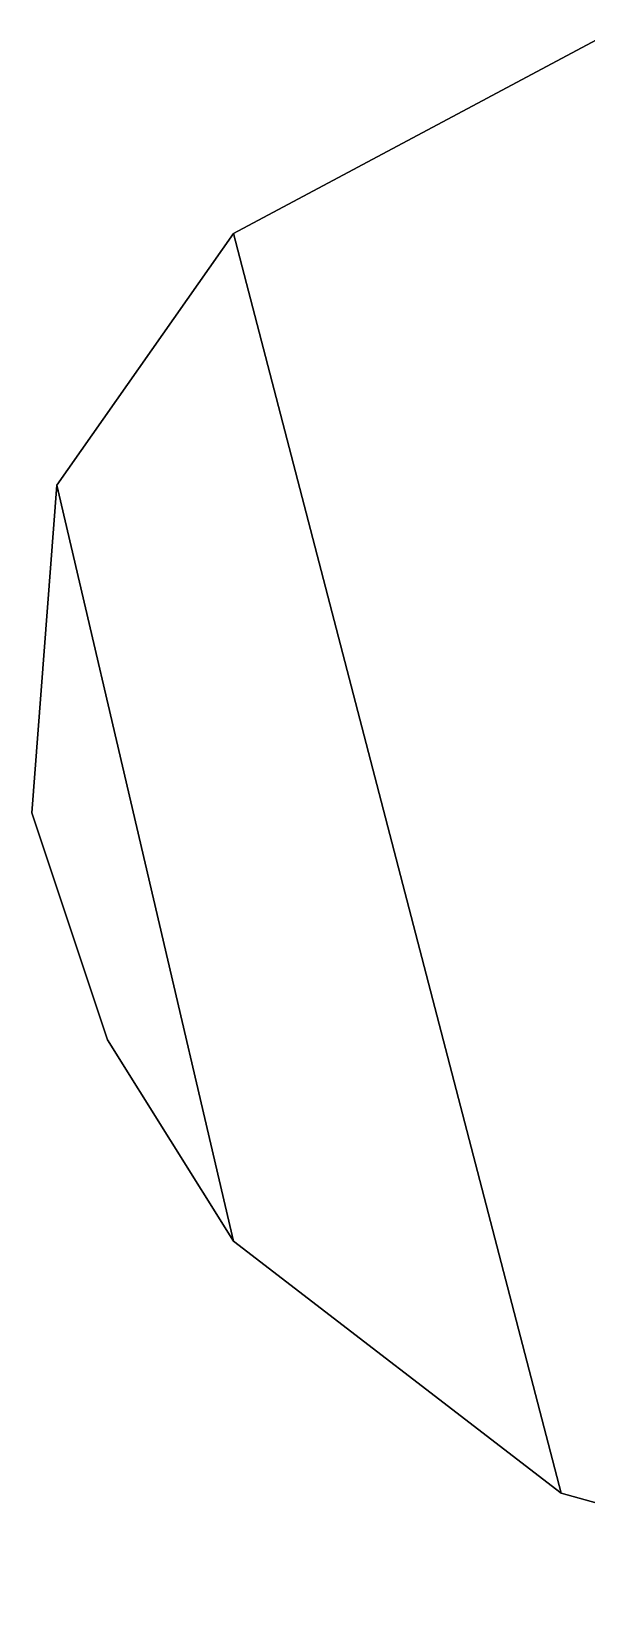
# Model space of a CAD drawing. Header units: millimetres. Extents: x -4.6 to 4.6, y -4.27 to 4.25.
# Drawn here: x -1.62 to -1.4, y -3.76 to -3.13 of the extents above; entities that cross this region are included whole.
import ezdxf

# ---------------------------------------------------------------- set-up
doc = ezdxf.new("R2010")
doc.units = ezdxf.units.MM

msp = doc.modelspace()

# ---------------------------------------------------------------- linework, layer by layer
for points in [[(-1.54, -3.21, 2.13), (-1.41, -3.71, 2.13), (-1.23, -3.76, 2.13), (-1.39, -3.13, 2.13)], [(-1.39, -3.13, 2.13), (-1.23, -3.76, 2.13), (-1.41, -3.71, 2.13), (-1.54, -3.21, 2.13)], [(-1.54, -3.21, 2.13), (-1.41, -3.71, 2.13), (-1.54, -3.61, 2.13), (-1.61, -3.31, 2.13)], [(-1.61, -3.31, 2.13), (-1.54, -3.61, 2.13), (-1.41, -3.71, 2.13), (-1.54, -3.21, 2.13)], [(-1.61, -3.31, 2.13), (-1.54, -3.61, 2.13), (-1.59, -3.53, 2.13), (-1.62, -3.44, 2.13)], [(-1.62, -3.44, 2.13), (-1.59, -3.53, 2.13), (-1.54, -3.61, 2.13), (-1.61, -3.31, 2.13)]]:
    msp.add_3dface(points)

doc.saveas('drawing.dxf')
